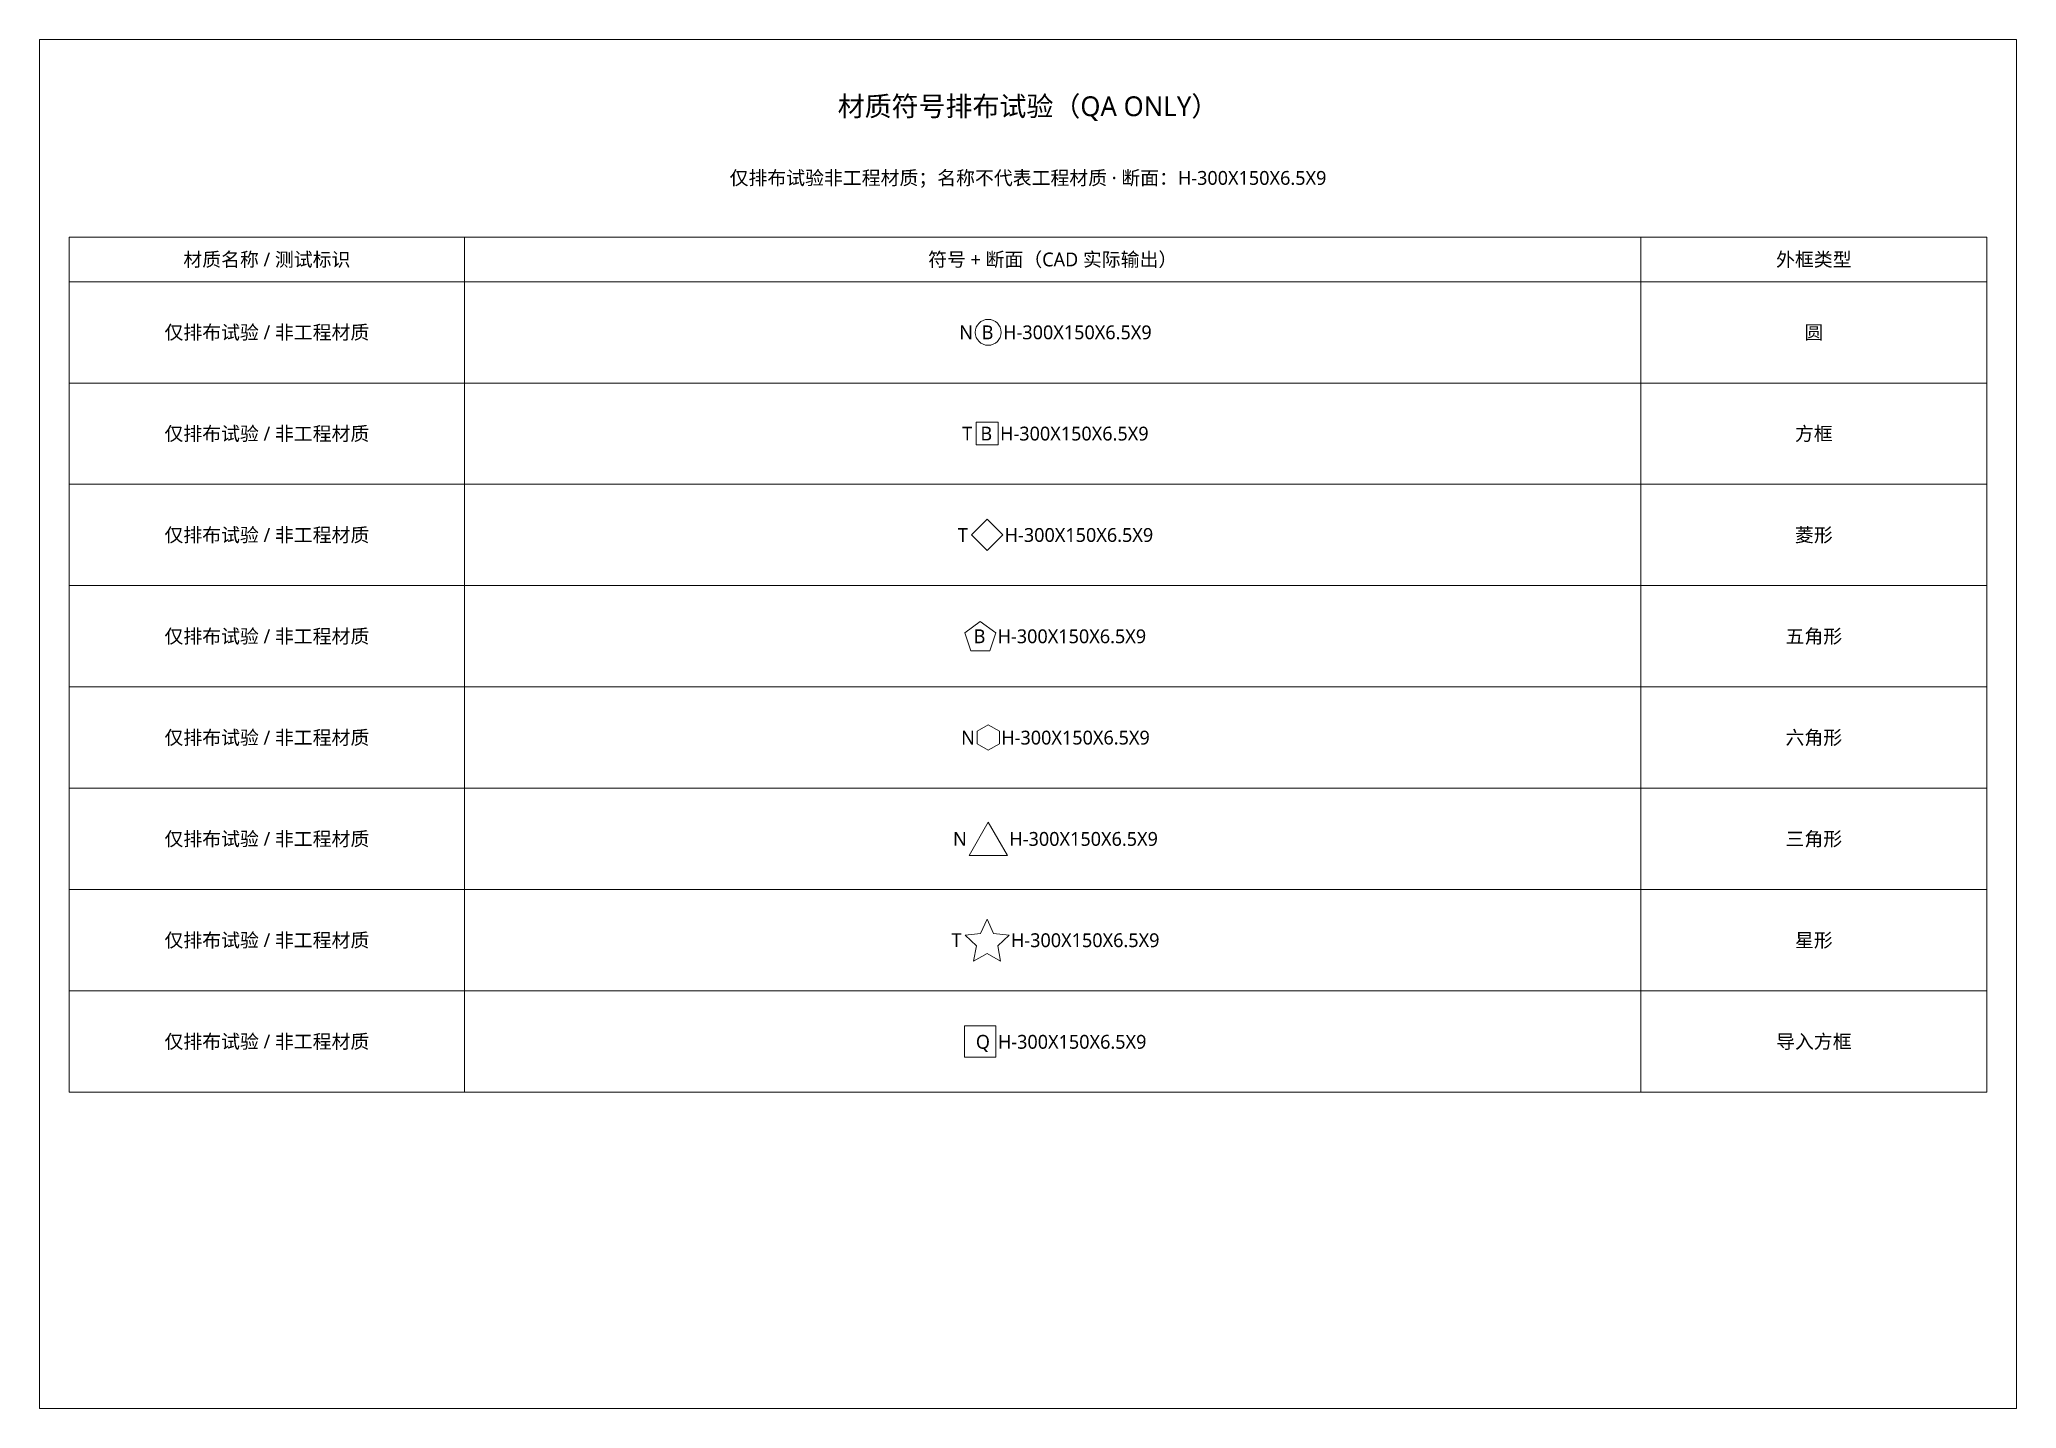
# Model space of a CAD drawing. Header units: millimetres. Extents: x 10 to 410, y 10 to 287.
import ezdxf
from ezdxf.enums import TextEntityAlignment as Align

# ---------------------------------------------------------------- set-up
doc = ezdxf.new("R2010")
doc.units = ezdxf.units.MM
doc.layers.add('BORDER', color=7, linetype='Continuous')
doc.layers.add('TEXT', color=7, linetype='Continuous')
doc.styles.add('MDG_CJK', font='NotoSansSC-VF.ttf')

# ---------------------------------------------------------------- blocks, each defined once
blk = doc.blocks.new('MDG_MAT_1FA7D49E33FD522B23D7')
at = {"lineweight": 13}
blk.add_circle((2.09, 0.5), 0.936, dxfattribs=at)
at = {"style": 'MDG_CJK'}
for s, p in [('N', (0, 0)), ('B', (1.62, 0))]:
    blk.add_text(s, height=1, dxfattribs=at).set_placement(p)
blk = doc.blocks.new('MDG_MAT_CFB5CE6A051B10A57B0B')
at = {"lineweight": 13}
for p, q in [((2.59, 1.32), (0.99, 1.32)), ((0.99, 1.32), (0.99, -0.32)), ((2.59, -0.32), (2.59, 1.32)), ((0.99, -0.32), (2.59, -0.32))]:
    blk.add_line(p, q, dxfattribs=at)
at = {"style": 'MDG_CJK'}
for s, p in [('T', (0, 0)), ('B', (1.31, 0))]:
    blk.add_text(s, height=1, dxfattribs=at).set_placement(p)
blk = doc.blocks.new('MDG_MAT_E71AF48D1C1FDF91EE32')
at = {"lineweight": 13}
for p, q in [((2.12, 1.63), (0.99, 0.5)), ((3.25, 0.5), (2.12, 1.63)), ((0.99, 0.5), (2.12, -0.63)), ((2.12, -0.63), (3.25, 0.5))]:
    blk.add_line(p, q, dxfattribs=at)
at = {"style": 'MDG_CJK'}
blk.add_text('T', height=1, dxfattribs=at).set_placement((0, 0))
blk = doc.blocks.new('MDG_MAT_287A196C9FCCA2EBBD36')
at = {"lineweight": 13}
for p, q in [((1.11, 1.56), (0, 0.75)), ((2.23, 0.75), (1.11, 1.56)), ((0, 0.75), (0.43, -0.56)), ((1.8, -0.56), (2.23, 0.75)), ((0.43, -0.56), (1.8, -0.56))]:
    blk.add_line(p, q, dxfattribs=at)
at = {"style": 'MDG_CJK'}
blk.add_text('B', height=1, dxfattribs=at).set_placement((0.64, 0))
blk = doc.blocks.new('MDG_MAT_3B5761CCE86216236937')
at = {"lineweight": 13}
for p, q in [((1.96, 1.42), (1.16, 0.96)), ((1.16, 0.96), (1.16, 0.04)), ((1.16, 0.04), (1.96, -0.42)), ((2.76, 0.96), (1.96, 1.42)), ((1.96, -0.42), (2.76, 0.04)), ((2.76, 0.04), (2.76, 0.96))]:
    blk.add_line(p, q, dxfattribs=at)
at = {"style": 'MDG_CJK'}
blk.add_text('N', height=1, dxfattribs=at).set_placement((0, 0))
blk = doc.blocks.new('MDG_MAT_4FCF4478483FBA34FC24')
at = {"lineweight": 13}
for p, q in [((2.54, 1.7), (1.16, -0.7)), ((3.93, -0.7), (2.54, 1.7)), ((1.16, -0.7), (3.93, -0.7))]:
    blk.add_line(p, q, dxfattribs=at)
at = {"style": 'MDG_CJK'}
blk.add_text('N', height=1, dxfattribs=at).set_placement((0, 0))
blk = doc.blocks.new('MDG_MAT_4D54E8C90A74997A3AD7')
at = {"lineweight": 13}
for p, q in [((2.57, 2.01), (2.1, 0.99)), ((3.04, 0.99), (2.57, 2.01)), ((2.1, 0.99), (0.99, 0.86)), ((0.99, 0.86), (1.81, 0.09)), ((1.81, 0.09), (1.59, -1.01)), ((4.16, 0.86), (3.04, 0.99)), ((3.34, 0.09), (4.16, 0.86)), ((3.55, -1.01), (3.34, 0.09)), ((1.59, -1.01), (2.57, -0.46)), ((2.57, -0.46), (3.55, -1.01))]:
    blk.add_line(p, q, dxfattribs=at)
at = {"style": 'MDG_CJK'}
blk.add_text('T', height=1, dxfattribs=at).set_placement((0, 0))
blk = doc.blocks.new('MDG_MAT_EEE615B6A0F7BAF404A3')
at = {"lineweight": 13}
for p, q in [((2.27, 1.66), (0, 1.66)), ((0, 1.66), (0, -0.61)), ((2.27, -0.61), (2.27, 1.66)), ((0, -0.61), (2.27, -0.61))]:
    blk.add_line(p, q, dxfattribs=at)
at = {"style": 'MDG_CJK'}
blk.add_text('Q', height=1, dxfattribs=at).set_placement((0.82, 0))

msp = doc.modelspace()

# ---------------------------------------------------------------- linework, layer by layer
at = {"layer": 'BORDER', "lineweight": 15}
for p, q in [((410, 287), (10, 287)), ((10, 287), (10, 10)), ((410, 10), (410, 287)), ((404, 247), (16, 247)), ((16, 247), (16, 74)), ((96, 74), (96, 247)), ((334, 74), (334, 247)), ((404, 74), (404, 247)), ((16, 238), (404, 238)), ((16, 217.5), (404, 217.5)), ((16, 197), (404, 197)), ((16, 176.5), (404, 176.5)), ((16, 156), (404, 156)), ((16, 135.5), (404, 135.5)), ((16, 115), (404, 115)), ((16, 94.5), (404, 94.5)), ((16, 74), (404, 74)), ((16, 74), (404, 74)), ((10, 10), (410, 10))]:
    msp.add_line(p, q, dxfattribs=at)

# ---------------------------------------------------------------- block references
at = {"layer": 'TEXT', "xscale": 2.8, "yscale": 2.8, "zscale": 2.8}
for name, p in [('MDG_MAT_1FA7D49E33FD522B23D7', (196.1, 226.35)), ('MDG_MAT_CFB5CE6A051B10A57B0B', (196.71, 205.87)), ('MDG_MAT_E71AF48D1C1FDF91EE32', (195.79, 185.35)), ('MDG_MAT_287A196C9FCCA2EBBD36', (197.22, 164.85)), ('MDG_MAT_3B5761CCE86216236937', (196.48, 144.35)), ('MDG_MAT_4FCF4478483FBA34FC24', (194.84, 123.85)), ('MDG_MAT_4D54E8C90A74997A3AD7', (194.52, 103.35)), ('MDG_MAT_EEE615B6A0F7BAF404A3', (197.16, 82.79))]:
    msp.add_blockref(name, p, dxfattribs=at)

# ---------------------------------------------------------------- texts
at = {"layer": 'TEXT', "style": 'MDG_CJK'}
for s, height, p in [('材质符号排布试验（QA ONLY）', 4, (210, 273.5)), ('仅排布试验非工程材质；名称不代表工程材质 · 断面：H-300X150X6.5X9', 2.8, (210, 259)), ('材质名称 / 测试标识', 2.8, (56, 242.5)), ('符号 + 断面（CAD 实际输出）', 2.8, (215, 242.5)), ('外框类型', 2.8, (369, 242.5)), ('仅排布试验 / 非工程材质', 2.8, (56, 227.75)), ('圆', 2.8, (369, 227.75)), ('仅排布试验 / 非工程材质', 2.8, (56, 207.25)), ('方框', 2.8, (369, 207.25)), ('仅排布试验 / 非工程材质', 2.8, (56, 186.75)), ('菱形', 2.8, (369, 186.75)), ('仅排布试验 / 非工程材质', 2.8, (56, 166.25)), ('五角形', 2.8, (369, 166.25)), ('仅排布试验 / 非工程材质', 2.8, (56, 145.75)), ('六角形', 2.8, (369, 145.75)), ('仅排布试验 / 非工程材质', 2.8, (56, 125.25)), ('三角形', 2.8, (369, 125.25)), ('仅排布试验 / 非工程材质', 2.8, (56, 104.75)), ('星形', 2.8, (369, 104.75)), ('仅排布试验 / 非工程材质', 2.8, (56, 84.25)), ('导入方框', 2.8, (369, 84.25))]:
    msp.add_text(s, height=height, dxfattribs=at).set_placement(p, align=Align.MIDDLE_CENTER)
for p in [(204.98, 226.35), (204.36, 205.87), (205.29, 185.35), (203.86, 164.85), (204.6, 144.35), (206.24, 123.85), (206.56, 103.35), (203.92, 82.79)]:
    msp.add_text('H-300X150X6.5X9', height=2.8, dxfattribs=at).set_placement(p)

doc.saveas('drawing.dxf')
